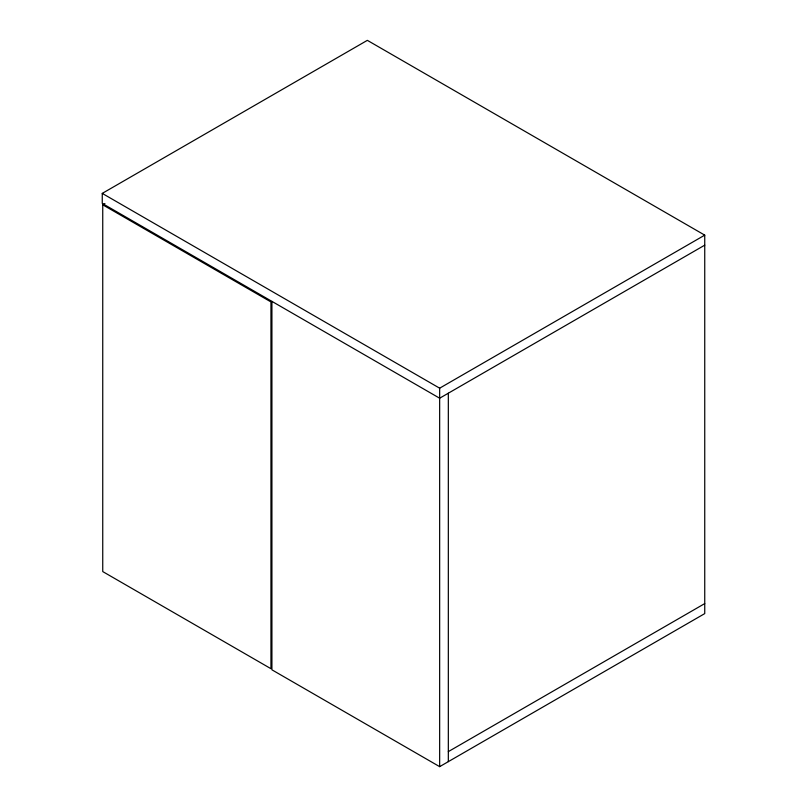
<?xml version="1.0" encoding="UTF-8"?>
<svg xmlns="http://www.w3.org/2000/svg" width="807" height="807" viewBox="0 0 807 807"><rect width="100%" height="100%" fill="white"/><g stroke="black" fill="none" stroke-linecap="round" stroke-linejoin="round"><path stroke-width="1.21" d="M704.743 245.157L439.654 398.214L102.257 203.414L102.257 193.398L367.346 40.35L704.743 235.14L704.743 613.602L439.654 766.65L271.919 669.81L271.919 301.374M102.741 204.807L270.95 301.929L270.95 668.7L102.741 571.578L102.741 204.807L104.91 203.556M102.257 193.398L439.654 388.187L704.743 235.14M448.329 751.62L704.743 603.586M448.329 393.201L448.329 761.637M439.654 388.187L439.654 766.65"/></g></svg>
